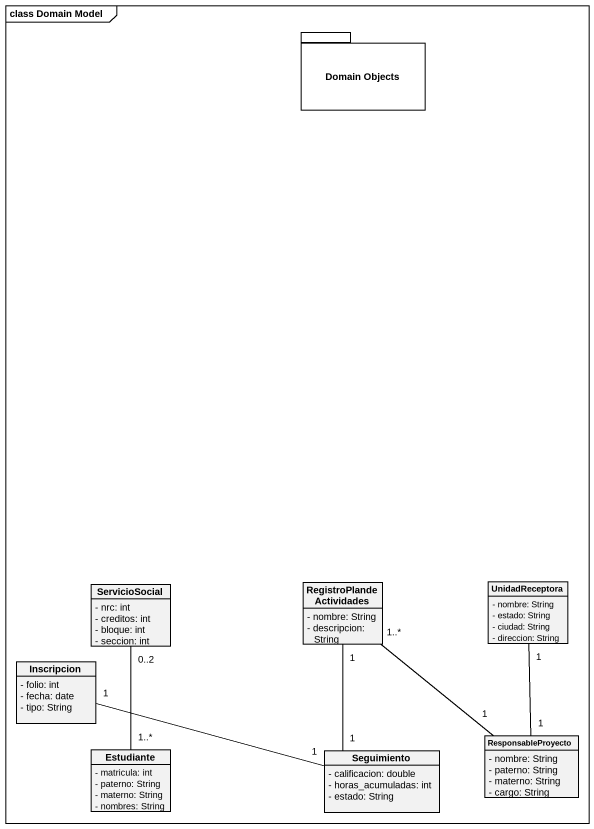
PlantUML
@startuml
mainframe class Domain Model
hide circle
hide empty members
skinparam classAttributeIconSize 0
package "Domain Objects" as Domain_Objects {
}
class ServicioSocial {
  - nrc: int
  - creditos: int
  - bloque: int
  - seccion: int
}
class RegistroPlandeActividades {
  - nombre: String
  - descripcion: String
}
class UnidadReceptora {
  - nombre: String
  - estado: String
  - ciudad: String
  - direccion: String
}
class Inscripcion {
  - folio: int
  - fecha: date
  - tipo: String
}
class Estudiante {
  - matricula: int
  - paterno: String
  - materno: String
  - nombres: String
}
class Seguimiento {
  - calificacion: double
  - horas_acumuladas: int
  - estado: String
}
class ResponsableProyecto {
  - nombre: String
  - paterno: String
  - materno: String
  - cargo: String
}
RegistroPlandeActividades "1" -- "1" Seguimiento
Inscripcion "1" -right- "1" Seguimiento
Estudiante "1..*" -up- "0..2" ServicioSocial
ResponsableProyecto "1" -up- "1..*" RegistroPlandeActividades
ResponsableProyecto "1" -up- "1" UnidadReceptora
@enduml
